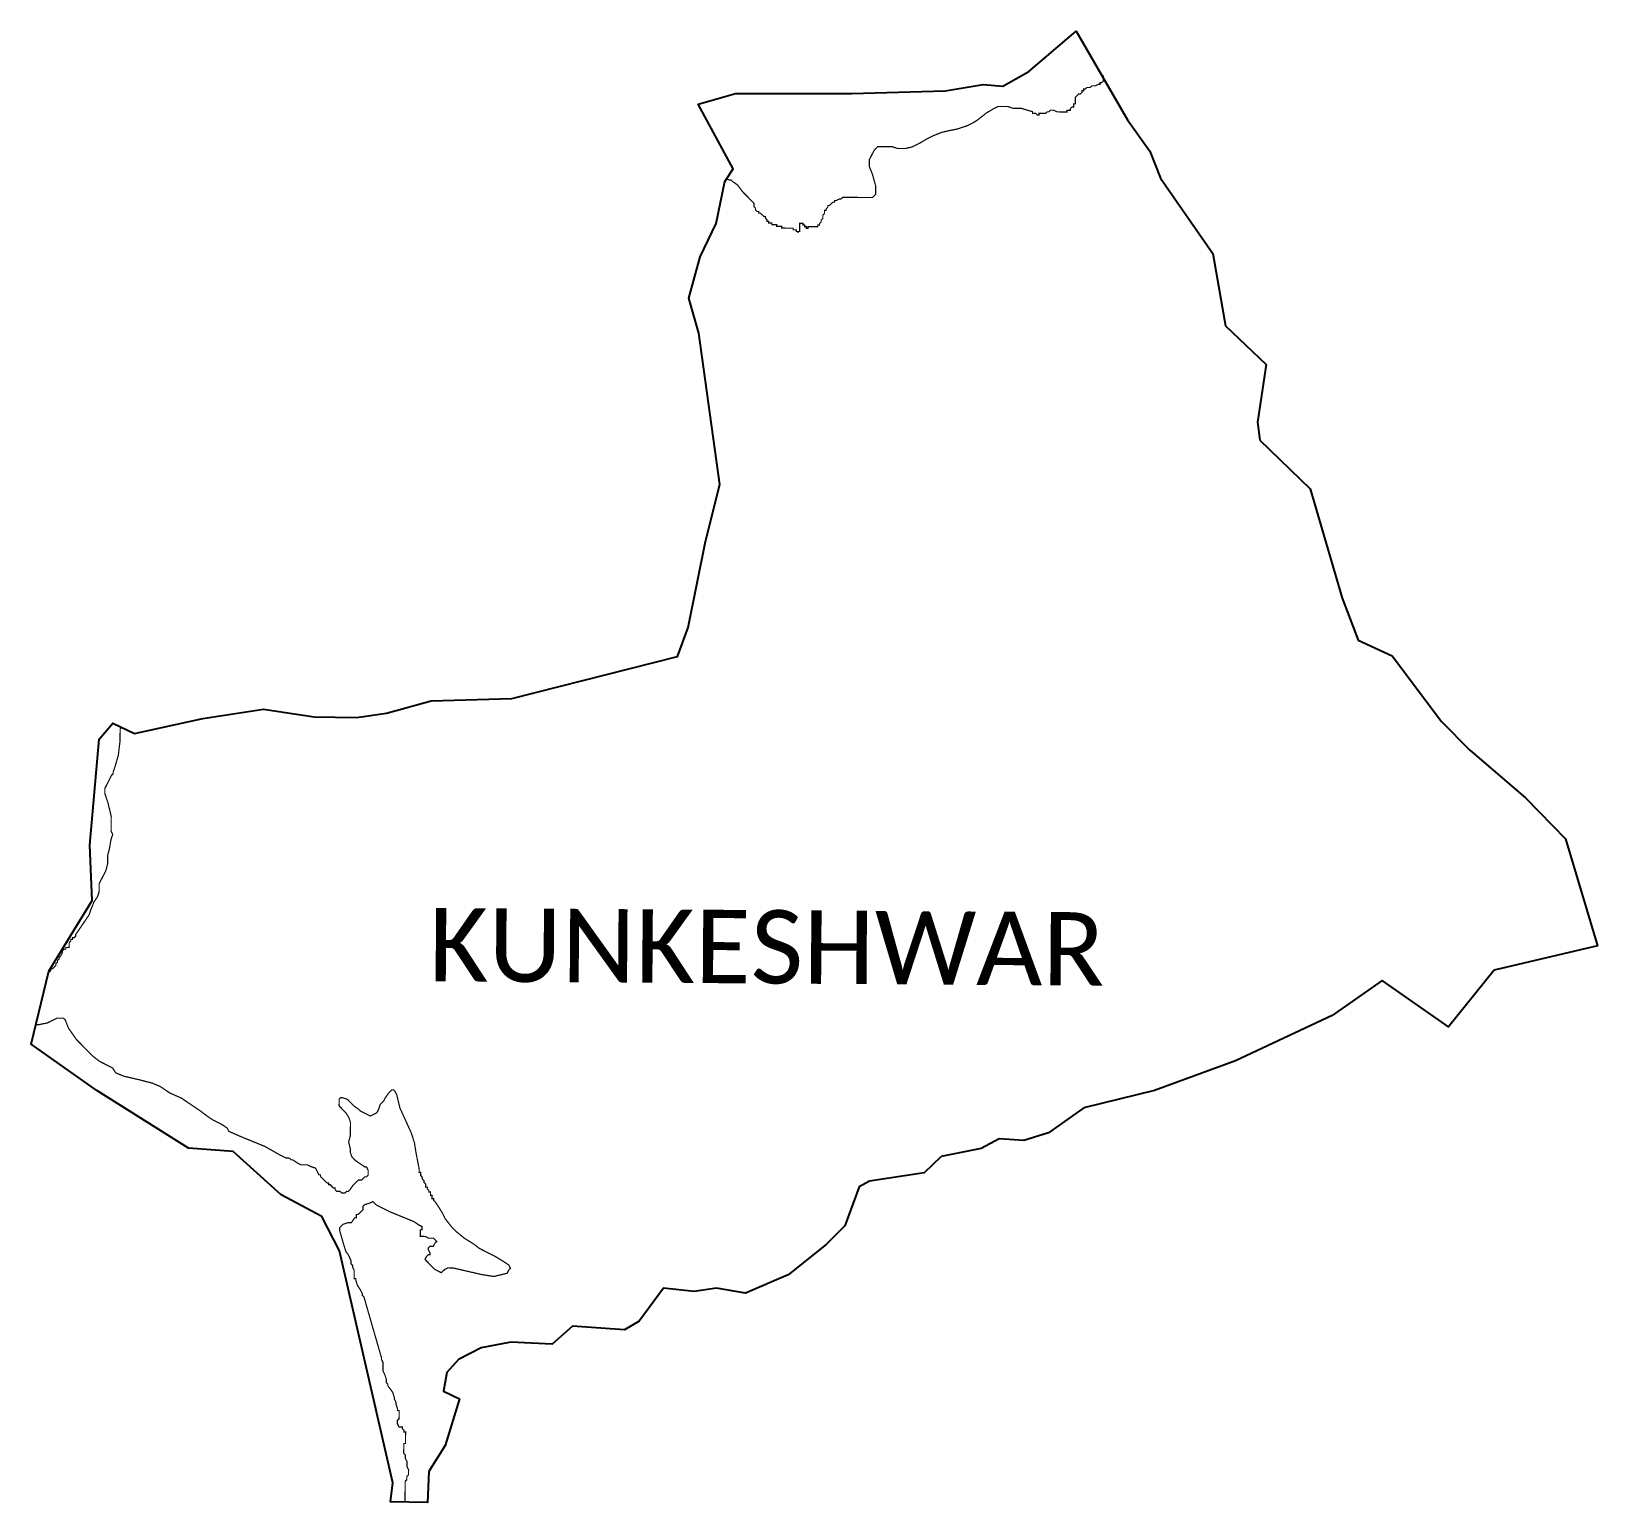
# Model space of a CAD drawing. Header units: metres. Extents: x 327601 to 331451, y 1805679 to 1809296.
import ezdxf

# ---------------------------------------------------------------- set-up
doc = ezdxf.new("R2010")
doc.units = ezdxf.units.M
for name, color, linetype in [('HAZARDS LINE', 1, 'Continuous'), ('village', 3, 'Continuous'), ('VILLAGE NAME', 250, 'Continuous')]:
    doc.layers.add(name, color=color, linetype=linetype)
doc.styles.get("Standard").update_dxf_attribs({"font": 'simplex.shx'})

msp = doc.modelspace()

# ---------------------------------------------------------------- linework, layer by layer
at = {"color": 3, "true_color": 0x00ff00, "flags": 128}
msp.add_lwpolyline([(329795.1, 1806489.8), (329836.9, 1806529.8)], dxfattribs=at)
at = {"layer": 'HAZARDS LINE', "lineweight": 18, "const_width": 3}
for points in [[(330232.1, 1809187.2), (330232.1, 1809186), (330236.1, 1809186), (330236.1, 1809182), (330236.1, 1809177.9), (330236.1, 1809173.9), (330232, 1809169.9), (330227.9, 1809169.9), (330227.9, 1809165.9), (330223.9, 1809165.9), (330215.8, 1809161.9), (330211.7, 1809162), (330207.7, 1809162), (330203.6, 1809158), (330199.6, 1809158), (330195.5, 1809158), (330191.4, 1809154), (330187.4, 1809154.1), (330187.4, 1809150), (330183.3, 1809150.1), (330183.3, 1809146), (330179.2, 1809142), (330175.2, 1809142), (330171.1, 1809138), (330167, 1809134), (330167, 1809130), (330167, 1809125.9), (330166.9, 1809121.9), (330166.9, 1809117.9), (330162.9, 1809117.9), (330162.8, 1809113.8), (330162.8, 1809109.8), (330158.8, 1809109.8), (330154.7, 1809105.8), (330154.7, 1809101.8), (330150.6, 1809101.8), (330146.6, 1809101.8), (330146.5, 1809097.8), (330142.5, 1809097.8), (330138.5, 1809097.9), (330134.4, 1809097.9), (330130.4, 1809097.9), (330126.3, 1809098), (330122.3, 1809098), (330114.3, 1809102.1), (330110.2, 1809102.1), (330106.2, 1809102.2), (330102.1, 1809098.2), (330098.1, 1809098.2), (330094, 1809094.2), (330089.9, 1809094.2), (330081.9, 1809094.3), (330077.8, 1809094.3), (330077.8, 1809090.3), (330073.8, 1809090.3), (330069.7, 1809094.4), (330065.7, 1809094.4), (330061.7, 1809094.4), (330061.7, 1809098.5), (330033.5, 1809106.8), (330013.3, 1809106.9), (330001.2, 1809111.1), (329997.1, 1809111.1), (329993.1, 1809111.1), (329989.1, 1809111.2), (329976.9, 1809111.3), (329968.8, 1809107.3), (329948.5, 1809095.3), (329928.2, 1809079.3), (329916, 1809071.3), (329899.8, 1809063.4), (329875.5, 1809055.5), (329855.2, 1809051.6), (329839, 1809047.7), (329818.8, 1809039.8), (329802.5, 1809031.8), (329782.2, 1809019.8), (329766, 1809011.9), (329749.8, 1809008), (329729.6, 1809008.1), (329717.5, 1809012.3), (329701.4, 1809012.4), (329689.2, 1809012.5), (329681.2, 1809012.6), (329673, 1809004.5), (329664.8, 1808988.4), (329660.7, 1808980.4), (329660.6, 1808964.2), (329668.5, 1808944), (329676.4, 1808915.6), (329676.3, 1808903.5), (329676.2, 1808895.4), (329672.1, 1808891.4), (329668, 1808887.4), (329660, 1808887.4), (329639.8, 1808887.6), (329619.6, 1808887.8), (329599.4, 1808887.9), (329595.3, 1808887.9), (329591.2, 1808883.9), (329587.2, 1808884), (329579.1, 1808880), (329575, 1808880), (329575, 1808876), (329571, 1808876), (329566.9, 1808872), (329562.8, 1808868), (329558.8, 1808868), (329558.8, 1808864), (329554.7, 1808860), (329554.7, 1808855.9), (329550.6, 1808856), (329550.6, 1808851.9), (329550.5, 1808847.9), (329546.5, 1808843.9), (329546.4, 1808839.8), (329546.4, 1808835.8), (329542.3, 1808831.8), (329542.3, 1808827.7), (329538.2, 1808823.7), (329538.2, 1808819.7), (329534.2, 1808819.7), (329534.1, 1808815.7), (329530.1, 1808815.7), (329526, 1808815.7), (329522, 1808815.8), (329518, 1808815.8), (329513.9, 1808815.8), (329509.9, 1808815.9), (329509.9, 1808811.8), (329505.8, 1808811.9), (329505.8, 1808815.9), (329501.8, 1808815.9), (329501.8, 1808820), (329497.8, 1808820), (329497.8, 1808824), (329493.8, 1808824.1), (329489.7, 1808824.1), (329489.7, 1808820.1), (329489.7, 1808816), (329489.7, 1808812), (329489.6, 1808807.9), (329489.6, 1808803.9), (329485.5, 1808803.9), (329485.5, 1808799.9), (329485.5, 1808803.9), (329481.5, 1808804), (329481.5, 1808808), (329477.5, 1808808), (329473.5, 1808808.1), (329473.5, 1808812.1), (329469.4, 1808812.1), (329465.4, 1808812.2), (329457.3, 1808812.2), (329453.3, 1808812.3), (329449.2, 1808812.3), (329445.2, 1808812.3), (329445.2, 1808816.4), (329437.2, 1808816.4), (329433.1, 1808816.5), (329433.1, 1808820.5), (329429.1, 1808820.5), (329425.1, 1808820.6), (329421, 1808820.6), (329421.1, 1808824.7), (329417, 1808824.7), (329413, 1808824.7), (329413, 1808828.8), (329409, 1808828.8), (329409, 1808832.8), (329405, 1808836.9), (329405, 1808840.9), (329401, 1808841), (329397, 1808845.1), (329393, 1808849.1), (329388.9, 1808849.2), (329389, 1808853.2), (329384.9, 1808853.2), (329380.9, 1808857.3), (329380.9, 1808861.3), (329376.9, 1808865.4), (329377, 1808869.5), (329377, 1808873.5), (329373, 1808877.6), (329369, 1808881.6), (329365, 1808885.7), (329356.9, 1808893.9), (329352.9, 1808897.9), (329348.9, 1808902), (329336.9, 1808918.3), (329324.9, 1808926.5), (329320.9, 1808930.5), (329316.8, 1808930.6), (329309.2, 1808933.2)], [(327820.8, 1807586), (327819.1, 1807580.3), (327818.9, 1807552), (327814.5, 1807515.7), (327806.2, 1807487.5), (327802.1, 1807475.4), (327802.1, 1807471.3), (327798, 1807467.3), (327789.8, 1807451.2), (327781.6, 1807435.1), (327781.5, 1807423), (327785.4, 1807410.8), (327789.4, 1807398.7), (327793.3, 1807382.5), (327797.2, 1807366.3), (327797.1, 1807354.2), (327797, 1807342), (327796.9, 1807329.9), (327800.9, 1807321.8), (327796.7, 1807309.7), (327792.5, 1807285.5), (327788.3, 1807269.4), (327788.2, 1807249.2), (327784, 1807233), (327775.8, 1807216.9), (327767.6, 1807200.8), (327767.5, 1807192.7), (327767.4, 1807180.6), (327763.3, 1807168.5), (327755.1, 1807156.5), (327746.9, 1807136.3), (327742.7, 1807124.2), (327734.6, 1807112.2), (327726.4, 1807100.1), (327710, 1807076), (327710, 1807071.9), (327705.9, 1807067.9), (327701.9, 1807068), (327701.9, 1807063.9), (327697.8, 1807064), (327697.8, 1807059.9), (327693.7, 1807055.9), (327693.7, 1807051.9), (327693.7, 1807047.8), (327693.6, 1807043.8), (327689.6, 1807043.8), (327685.5, 1807043.8), (327685.5, 1807039.8), (327681.5, 1807039.8), (327677.4, 1807035.8), (327677.4, 1807031.8), (327673.3, 1807023.7), (327669.2, 1807019.7), (327669.2, 1807015.7), (327665.1, 1807011.7), (327665, 1807007.6), (327661, 1807003.6), (327660.9, 1806999.6), (327652.8, 1806991.6), (327648.8, 1806991.6), (327648.7, 1806987.6), (327644.7, 1806983.5), (327642, 1806978.3)], [(327612.4, 1806854.5), (327615.3, 1806854.4), (327619.4, 1806854.4), (327639.6, 1806858.3), (327664, 1806870.2), (327672, 1806870.2), (327680.1, 1806870.1), (327684.1, 1806866), (327692.1, 1806845.8), (327712, 1806817.3), (327728.1, 1806801), (327752.1, 1806776.6), (327768.2, 1806764.3), (327792.3, 1806752), (327800.4, 1806747.9), (327808.4, 1806735.7), (327828.5, 1806727.5), (327864.8, 1806719.1), (327897.1, 1806710.8), (327917.2, 1806702.5), (327929.3, 1806694.3), (327941.3, 1806686.2), (327969.5, 1806673.8), (327993.7, 1806657.5), (328017.8, 1806641.1), (328033.8, 1806628.9), (328045.9, 1806620.7), (328070, 1806608.4), (328082.1, 1806600.2), (328086.1, 1806592.1), (328114.3, 1806579.7), (328174.7, 1806555), (328210.9, 1806534.5), (328227, 1806526.3), (328231, 1806526.3), (328235.1, 1806526.2), (328239.1, 1806522.1), (328243.1, 1806522.1), (328255.2, 1806513.9), (328263.2, 1806509.8), (328279.4, 1806509.7), (328287.4, 1806505.6), (328299.5, 1806501.5), (328307.5, 1806485.2), (328311.5, 1806485.2), (328311.5, 1806481.2), (328315.5, 1806477.1), (328319.5, 1806473), (328323.5, 1806468.9), (328327.5, 1806464.9), (328331.6, 1806464.8), (328331.5, 1806460.8), (328335.6, 1806460.8), (328339.6, 1806456.7), (328343.6, 1806452.6), (328347.6, 1806452.6), (328347.6, 1806448.5), (328351.6, 1806444.5), (328355.7, 1806444.4), (328359.7, 1806444.4), (328363.7, 1806440.3), (328367.8, 1806440.3), (328371.8, 1806440.3), (328375.9, 1806444.3), (328379.9, 1806444.2), (328384, 1806448.3), (328392.2, 1806460.3), (328400.3, 1806468.3), (328404.4, 1806472.3), (328412.5, 1806472.3), (328420.6, 1806480.3), (328424.6, 1806480.3), (328428.7, 1806484.3), (328428.8, 1806492.4), (328428.8, 1806496.4), (328424.8, 1806504.5), (328420.8, 1806504.5), (328408.7, 1806512.7), (328396.7, 1806520.9), (328388.7, 1806529.1), (328384.7, 1806541.2), (328384.8, 1806549.3), (328380.9, 1806565.5), (328385, 1806581.6), (328385.2, 1806601.8), (328385.3, 1806614), (328381.3, 1806626.1), (328373.4, 1806638.3), (328365.3, 1806646.4), (328357.3, 1806654.6), (328357.4, 1806662.7), (328357.4, 1806670.8), (328361.5, 1806674.8), (328365.6, 1806674.7), (328377.7, 1806670.6), (328393.7, 1806654.3), (328405.7, 1806646.1), (328409.8, 1806642.1), (328417.8, 1806637.9), (328425.9, 1806633.8), (328433.9, 1806629.7), (328442, 1806633.7), (328450.1, 1806637.7), (328454.2, 1806645.7), (328458.4, 1806657.8), (328466.5, 1806665.9), (328470.6, 1806673.9), (328478.8, 1806686), (328482.9, 1806690), (328486.9, 1806694), (328491, 1806694), (328495, 1806689.9), (328499, 1806681.8), (328502.9, 1806665.6), (328506.8, 1806649.4), (328534.6, 1806588.5), (328542.5, 1806564.2), (328546.3, 1806539.9), (328554.1, 1806499.5), (328554.1, 1806495.4), (328554, 1806491.4), (328558.1, 1806491.3), (328558.1, 1806487.3), (328558, 1806483.3), (328562, 1806479.2), (328562, 1806475.1), (328566, 1806471.1), (328566, 1806467), (328570, 1806463), (328569.9, 1806458.9), (328569.9, 1806454.9), (328574, 1806454.8), (328573.9, 1806450.8), (328577.9, 1806446.7), (328577.9, 1806442.7), (328581.9, 1806442.7), (328581.9, 1806438.6), (328581.9, 1806434.6), (328585.9, 1806434.5), (328585.9, 1806430.5), (328585.9, 1806426.5), (328589.9, 1806426.4), (328589.9, 1806422.4), (328593.9, 1806418.3), (328609.8, 1806393.9), (328617.8, 1806377.7), (328633.8, 1806357.4), (328645.8, 1806345.2), (328665.9, 1806328.8), (328686, 1806316.5), (328702.1, 1806304.3), (328726.2, 1806292), (328742.3, 1806283.8), (328762.4, 1806271.5), (328774.5, 1806263.3), (328778.5, 1806255.2), (328774.4, 1806251.2), (328770.3, 1806243.1), (328754.1, 1806239.2), (328737.9, 1806235.3), (328709.7, 1806239.6), (328673.4, 1806247.9), (328637, 1806256.3), (328624.9, 1806256.4), (328616.8, 1806252.4), (328612.7, 1806248.4), (328608.7, 1806244.4), (328600.6, 1806248.5), (328592.6, 1806252.6), (328576.5, 1806268.9), (328568.5, 1806277.1), (328572.6, 1806285.1), (328576.7, 1806289.1), (328580.7, 1806289.1), (328580.8, 1806293.1), (328576.8, 1806301.2), (328576.8, 1806305.3), (328580.9, 1806309.3), (328584.9, 1806309.3), (328589, 1806309.2), (328593.1, 1806317.3), (328597.2, 1806321.3), (328593.1, 1806325.4), (328589.1, 1806329.4), (328585.1, 1806329.5), (328581.1, 1806329.5), (328577, 1806329.5), (328569, 1806333.6), (328564.9, 1806333.7), (328560.9, 1806333.7), (328556.8, 1806333.7), (328556.9, 1806337.8), (328556.9, 1806341.8), (328556.9, 1806345.9), (328557, 1806349.9), (328561, 1806349.9), (328561.1, 1806357.9), (328553, 1806362), (328541, 1806370.2), (328480.5, 1806395), (328456.4, 1806407.3), (328448.3, 1806411.4), (328444.3, 1806415.4), (328440.3, 1806419.5), (328432.2, 1806415.5), (328420.1, 1806411.6), (328416, 1806407.6), (328415.9, 1806399.5), (328411.8, 1806395.5), (328407.8, 1806391.5), (328403.7, 1806387.5), (328399.7, 1806387.5), (328399.6, 1806383.5), (328399.6, 1806379.4), (328395.6, 1806379.5), (328387.4, 1806367.4), (328379.3, 1806367.5), (328367.1, 1806363.5), (328363.1, 1806359.5), (328359, 1806355.5), (328358.9, 1806347.4), (328370.7, 1806306.9), (328374.7, 1806294.7), (328378.7, 1806290.7), (328386.6, 1806274.4), (328386.6, 1806270.4), (328386.6, 1806266.4), (328390.6, 1806262.3), (328390.6, 1806258.2), (328394.5, 1806250.1), (328394.5, 1806246.1), (328394.4, 1806238), (328394.4, 1806234), (328394.4, 1806229.9), (328398.4, 1806229.9), (328398.4, 1806225.9), (328402.3, 1806213.7), (328410.3, 1806201.5), (328414.3, 1806193.4), (328414.3, 1806189.4), (328418.3, 1806185.3), (328461.5, 1806035.4), (328461.5, 1806031.4), (328465.5, 1806023.2), (328465.4, 1806015.2), (328465.4, 1806007.1), (328465.3, 1806003), (328469.3, 1805994.9), (328473.3, 1805982.8), (328473.2, 1805974.7), (328477.2, 1805970.6), (328477.2, 1805966.6), (328489.2, 1805950.3), (328493.1, 1805938.1), (328493.1, 1805934.1), (328497, 1805926), (328497, 1805922), (328501, 1805909.8), (328500.9, 1805905.8), (328505, 1805905.7), (328504.9, 1805901.7), (328504.9, 1805897.6), (328504.9, 1805893.6), (328504.8, 1805885.5), (328500.7, 1805881.5), (328500.7, 1805877.5), (328500.7, 1805873.4), (328504.7, 1805865.3), (328508.7, 1805865.3), (328512.7, 1805865.2), (328512.7, 1805861.2), (328516.7, 1805857.1), (328516.7, 1805853.1), (328520.7, 1805853.1), (328520.7, 1805849), (328520.7, 1805845), (328520.6, 1805840.9), (328520.6, 1805836.9), (328520.6, 1805832.8), (328520.5, 1805828.8), (328520.5, 1805824.8), (328516.5, 1805824.8), (328516.4, 1805820.8), (328516.4, 1805816.7), (328516.3, 1805808.6), (328516.3, 1805804.6), (328516.3, 1805800.5), (328520.3, 1805796.5), (328520.2, 1805792.4), (328520.2, 1805788.4), (328524.2, 1805780.3), (328524.2, 1805776.2), (328524.1, 1805768.2), (328528.1, 1805760), (328528, 1805756), (328528, 1805747.9), (328523.9, 1805743.9), (328523.9, 1805739.9), (328523.8, 1805735.8), (328519.8, 1805731.8), (328519.7, 1805727.8), (328519.7, 1805723.7), (328519.7, 1805719.7), (328519.6, 1805715.6), (328519.6, 1805711.6), (328519.6, 1805707.6), (328519.5, 1805703.5), (328519.5, 1805699.5), (328519.5, 1805695.4), (328519.4, 1805691.4), (328519.4, 1805687.4), (328519.4, 1805683.3), (328519.4, 1805680.7)]]:
    msp.add_lwpolyline(points, dxfattribs=at)
at = {"layer": 'village', "color": 3, "true_color": 0x00ff00}
for points in [[(329795.1, 1806489.8, 0), (329661.3, 1806469.2, 0), (329635.4, 1806455.4, 0), (329600.7, 1806360, 0), (329554.6, 1806314, 0), (329461.5, 1806238.9, 0), (329355.9, 1806193.9, 0), (329285.2, 1806206.9, 0), (329230, 1806198.6, 0), (329154.9, 1806206.4, 0), (329095, 1806125.5, 0), (329059.1, 1806103.7, 0), (328931.2, 1806113.1, 0), (328881.2, 1806068.9, 0), (328779.2, 1806073.7, 0), (328706.2, 1806059.9, 0), (328650.7, 1806031.5, 0), (328622.4, 1805999.1, 0), (328613.9, 1805953.7, 0), (328653.4, 1805934.3, 0), (328618.3, 1805820.1, 0), (328578.2, 1805756.2, 0), (328574.9, 1805679.9, 0), (328483.7, 1805681.3, 0), (328489.1, 1805728, 0), (328358.4, 1806298.6, 0), (328314.7, 1806383.1, 0), (328215.2, 1806435.9, 0), (328097, 1806542.5, 0), (327987.2, 1806550.6, 0), (327762.2, 1806692.7, 0), (327600.8, 1806806.1, 0), (327643.7, 1806985.6, 0), (327750.2, 1807159.5, 0), (327744.5, 1807295.4, 0), (327767.3, 1807556.3, 0), (327801, 1807595.6, 0), (327854.5, 1807569.7, 0), (328022.3, 1807606.5, 0), (328171.4, 1807629.4, 0), (328296.1, 1807610.7, 0), (328400, 1807609.1, 0), (328473.8, 1807619.9, 0), (328583.3, 1807650.1, 0), (328781.6, 1807655.6, 0), (329188.9, 1807758.9, 0), (329215.4, 1807830.2, 0), (329257.7, 1808041.6, 0), (329292.9, 1808182.3, 0), (329241.6, 1808553.8, 0), (329216.7, 1808640.1, 0), (329244.7, 1808741.5, 0), (329284.5, 1808823.5, 0), (329305.1, 1808927, 0), (329325.6, 1808957.7, 0), (329240.1, 1809117.3, 0), (329332.1, 1809142.8, 0), (329617.6, 1809142.8, 0), (329846.8, 1809149.6, 0), (329940.7, 1809165.1, 0), (329989, 1809161.4, 0), (330052.7, 1809197.3, 0), (330169.1, 1809296, 0), (330295.2, 1809078.3, 0), (330350.1, 1809001.8, 0), (330376.4, 1808935.1, 0), (330505.1, 1808749.9, 0), (330536.2, 1808572.1, 0), (330636.2, 1808477.4, 0), (330614.8, 1808335.3, 0), (330620.3, 1808290.9, 0)], [(330620.3, 1808290.9, 0), (330744.6, 1808171.6, 0), (330823.1, 1807902.4, 0), (330862.3, 1807799.7, 0), (330946.2, 1807760.9, 0), (331067.4, 1807599.4, 0), (331137, 1807529.2, 0), (331273.6, 1807411.7, 0), (331371.6, 1807311, 0), (331451, 1807048.1, 0), (331196.6, 1806988.3, 0), (331084.7, 1806848.6, 0), (330921.1, 1806962.8, 0), (330798.4, 1806876.8, 0), (330560.9, 1806765.6, 0), (330361.8, 1806692.7, 0), (330188, 1806649.7, 0), (330100.9, 1806588.2, 0), (330040.5, 1806569.3, 0), (329979.5, 1806574, 0), (329935.2, 1806549.6, 0), (329836.9, 1806529.8, 0)]]:
    msp.add_polyline3d(points, dxfattribs=at)

# ---------------------------------------------------------------- texts
at = {"layer": 'VILLAGE NAME', "insert": (328578.8, 1807141.4), "char_height": 180.345, "attachment_point": 1, "rotation": 359.6139}
msp.add_mtext_dynamic_manual_height_columns('{\\fCalibri|b0|i0|c0|p34;KUNKESHWAR}', width=3252.397, gutter_width=901.7, heights=[0], dxfattribs=at)

doc.saveas('drawing.dxf')
